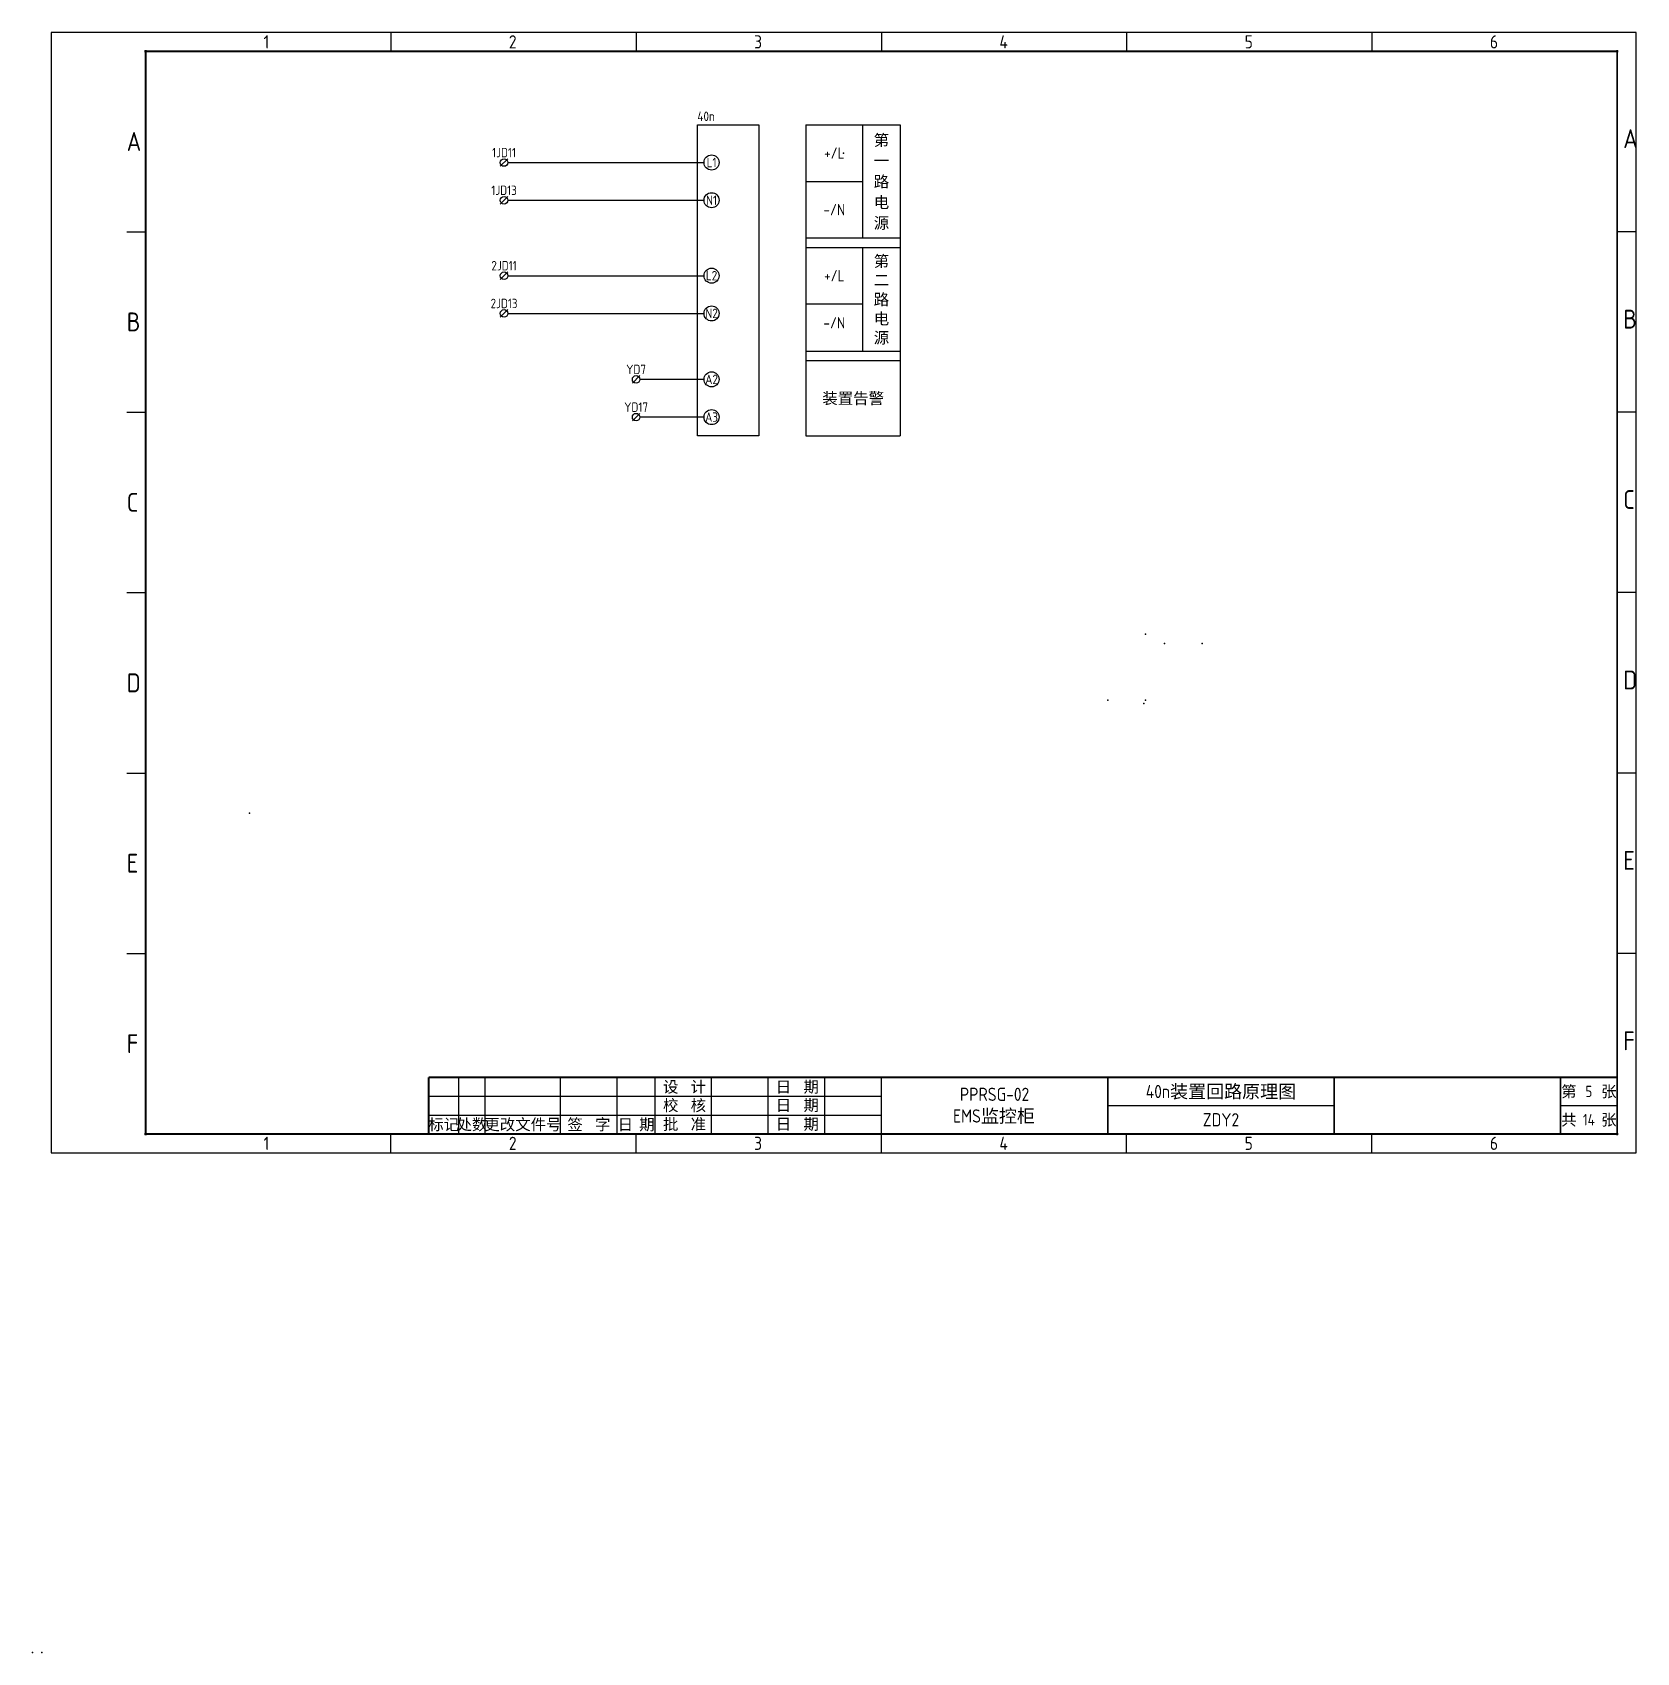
# Model space of a CAD drawing. Extents: x 0 to 4798, y 0 to 657.
# Drawn here: x 1915 to 2340.2, y 227.5 to 657 of the extents above; entities that cross this region are included whole.
import ezdxf
from ezdxf.enums import TextEntityAlignment as Align

# ---------------------------------------------------------------- set-up
doc = ezdxf.new("R2010")
doc.units = 0
doc.header["$MEASUREMENT"] = 0
for name, color, linetype in [('CIRCUITLINE', 7, 'Continuous'), ('FRAME', 7, 'Continuous'), ('UNITLINE', 7, 'Continuous'), ('YJCLB', 7, 'Continuous'), ('表格', 7, 'Continuous')]:
    doc.layers.add(name, color=color, linetype=linetype)
doc.styles.add('textstyle3', font='')
doc.styles.get('textstyle3').set_extended_font_data('gbenor')

msp = doc.modelspace()

# ---------------------------------------------------------------- linework, layer by layer
for p, q in [((2340, 657), (1920, 657)), ((1920, 657), (1920, 360)), ((2010, 657), (2010, 652)), ((2075, 657), (2075, 652)), ((2140, 657), (2140, 652)), ((2205, 657), (2205, 652)), ((2270, 657), (2270, 652)), ((2340, 360), (2340, 657)), ((1940, 604.17), (1945, 604.17)), ((2340, 604.17), (2335, 604.17)), ((1940, 556.33), (1945, 556.33)), ((2340, 556.33), (2335, 556.33)), ((1940, 508.5), (1945, 508.5)), ((2340, 508.5), (2335, 508.5)), ((1940, 460.67), (1945, 460.67)), ((2340, 460.67), (2335, 460.67)), ((1940, 412.83), (1945, 412.83)), ((2340, 412.83), (2335, 412.83)), ((2010, 360), (2010, 365)), ((2075, 360), (2075, 365)), ((2140, 360), (2140, 365)), ((2205, 360), (2205, 365)), ((2270, 360), (2270, 365)), ((1920, 360), (2340, 360))]:
    msp.add_line(p, q)
at = {"linetype": 'Continuous'}
for p, q in [((2039, 621.5), (2041, 623.5)), ((2039, 611.5), (2041, 613.5)), ((2039, 591.5), (2041, 593.5)), ((2039, 581.5), (2041, 583.5)), ((2074, 564.01), (2076, 566.01)), ((2074, 554.01), (2076, 556.01))]:
    msp.add_line(p, q, dxfattribs=at)
at = {"const_width": 0.5}
for points in [[(2335.35, 652), (1944.65, 652)], [(1945, 652.35), (1945, 364.65)], [(2335, 364.65), (2335, 652.35)], [(1944.65, 365), (2335.35, 365)]]:
    msp.add_lwpolyline(points, dxfattribs=at)
for centre in [(2040, 622.5), (2040, 612.5), (2040, 592.5), (2040, 582.5), (2075, 565.01), (2075, 555.01)]:
    msp.add_circle(centre, 1)
at = {"linetype": 'Continuous'}
for centre in [(2095, 622.51), (2095, 612.51), (2095, 592.51), (2095, 582.51), (2095, 565.02), (2095, 555.02)]:
    msp.add_ellipse(centre, major_axis=(2, 0), ratio=1, dxfattribs=at)
for p in [(2130, 625), (2130, 625), (2210, 497.5), (2215, 495), (2215, 495), (2225, 495), (2225, 495), (2225, 495), (2225, 495), (2200, 480), (2200, 480), (2200, 480), (2209.6, 479.06), (2210, 480), (1972.5, 450), (1915, 227.5), (1917.5, 227.5)]:
    msp.add_point(p)
at = {"layer": 'CIRCUITLINE'}
for p, q in [((2041, 622.5), (2093, 622.5)), ((2041, 612.5), (2093, 612.5)), ((2041, 592.5), (2093, 592.5)), ((2041, 582.5), (2093, 582.5))]:
    msp.add_line(p, q, dxfattribs=at)
at = {"layer": 'CIRCUITLINE', "linetype": 'Continuous'}
for p, q in [((2093, 565.01), (2076, 565.01)), ((2093, 555.01), (2076, 555.01))]:
    msp.add_line(p, q, dxfattribs=at)
at = {"layer": 'FRAME'}
for p, q in [((2028, 365), (2028, 380)), ((2035, 365), (2035, 380)), ((2055, 365), (2055, 380)), ((2070, 365), (2070, 380)), ((2095, 365), (2095, 380)), ((2110, 365), (2110, 380)), ((2125, 365), (2125, 380)), ((2020, 375), (2080, 375)), ((2080, 375), (2140, 375)), ((2020, 370), (2080, 370)), ((2080, 370), (2140, 370)), ((2020, 365), (2080, 365)), ((2080, 365), (2140, 365))]:
    msp.add_line(p, q, dxfattribs=at)
for points, const_width in [([(2020, 380), (2080, 380)], 0.5), ([(2020, 380), (2020, 365)], 0.5), ([(2080, 380), (2140, 380)], 0.5), ([(2080, 380), (2080, 365)], 0.4), ([(2140, 380), (2140, 365)], 0.4)]:
    msp.add_lwpolyline(points, dxfattribs=dict(at, const_width=const_width))
at = {"layer": 'UNITLINE'}
msp.add_lwpolyline([(2091.25, 632.51), (2107.5, 632.51), (2107.5, 550.01), (2091.25, 550.01)], close=True, dxfattribs=at)
at = {"layer": 'YJCLB'}
for p, q in [((2335, 380), (2335, 410)), ((2155, 380), (2335, 380))]:
    msp.add_line(p, q, dxfattribs=at)
at = {"layer": '表格'}
for p, q in [((2120.02, 632.51), (2145.02, 632.51)), ((2120.02, 632.51), (2120.02, 550.01)), ((2135.02, 632.51), (2135.02, 602.51)), ((2145.02, 632.51), (2145.02, 550.01)), ((2120.02, 617.51), (2135.02, 617.51)), ((2120.02, 602.51), (2145.02, 602.51)), ((2120.02, 600.01), (2145.02, 600.01)), ((2135.02, 600.01), (2135.02, 572.51)), ((2120.02, 585.01), (2135.02, 585.01)), ((2120.02, 572.51), (2145.02, 572.51)), ((2120.02, 570.01), (2145.02, 570.01)), ((2120.02, 550.01), (2145.02, 550.01)), ((2120.02, 550.01), (2145.02, 550.01)), ((2120.02, 550.01), (2145.02, 550.01)), ((2120.02, 550.01), (2145.02, 550.01)), ((2335, 380), (2335, 365)), ((2200, 372.5), (2260, 372.5)), ((2320, 372.5), (2335, 372.5)), ((2140, 365), (2320, 365)), ((2320, 365), (2335, 365))]:
    msp.add_line(p, q, dxfattribs=at)
for points, const_width in [([(2140, 380), (2320, 380)], 0.5), ([(2200, 380), (2200, 365)], 0.4), ([(2260, 380), (2260, 365)], 0.4), ([(2320, 380), (2335, 380)], 0.5), ([(2320, 380), (2320, 365)], 0.4)]:
    msp.add_lwpolyline(points, dxfattribs=dict(at, const_width=const_width))

# ---------------------------------------------------------------- texts
at = {"style": 'textstyle3'}
for s, height, p in [('1', 3.5, (1976.28, 652.75)), ('2', 3.5, (2041.28, 652.75)), ('3', 3.5, (2106.28, 652.75)), ('4', 3.5, (2171.28, 652.75)), ('5', 3.5, (2236.28, 652.75)), ('6', 3.5, (2301.28, 652.75)), ('40n', 2.5, (2091.25, 633.51)), ('A', 5, (1940, 625.58)), ('A', 5, (2336.62, 626.33)), ('B', 5, (1940, 577.75)), ('B', 5, (2336.62, 578.5)), ('C', 5, (1940, 529.92)), ('C', 5, (2336.62, 530.67)), ('D', 5, (1940, 482.08)), ('D', 5, (2336.62, 482.83)), ('E', 5, (1940, 434.25)), ('E', 5, (2336.62, 435)), ('F', 5, (1940, 386.42)), ('F', 5, (2336.62, 387.17)), ('1', 3.5, (1976.28, 360.75)), ('2', 3.5, (2041.28, 360.75)), ('3', 3.5, (2106.28, 360.75)), ('4', 3.5, (2171.28, 360.75)), ('5', 3.5, (2236.28, 360.75)), ('6', 3.5, (2301.28, 360.75))]:
    msp.add_text(s, height=height, dxfattribs=at).set_placement(p)
for s, p in [('第', (2140.02, 628.51)), ('一', (2140.02, 623.01)), ('路', (2140.02, 617.51)), ('电', (2140.02, 612.01)), ('源', (2140.02, 606.51)), ('第', (2140.02, 596.43)), ('二', (2140.02, 591.35)), ('路', (2140.02, 586.26)), ('电', (2140.02, 581.18)), ('源', (2140.02, 576.1))]:
    msp.add_text(s, height=3, dxfattribs=at).set_placement(p, align=Align.MIDDLE)
at = {"linetype": 'Continuous', "style": 'textstyle3'}
for s, p in [('1JD11', (2040, 625.15)), ('L1', (2095, 622.51)), ('1JD13', (2040, 615.15)), ('N1', (2095, 612.51)), ('2JD11', (2040, 595.15)), ('L2', (2095, 592.51)), ('2JD13', (2040, 585.15)), ('N2', (2095, 582.51)), ('YD7', (2075, 567.66)), ('A2', (2095, 565.02)), ('YD17', (2075, 557.66)), ('A3', (2095, 555.02))]:
    msp.add_text(s, height=2.5, dxfattribs=at).set_placement(p, align=Align.MIDDLE)
at = {"style": 'textstyle3'}
for s, p in [('+/L', (2127.52, 625.01)), ('-/N', (2127.52, 610.01)), ('+/L', (2127.52, 592.51)), ('-/N', (2127.52, 580.01)), ('装置告警', (2132.52, 560.01))]:
    msp.add_text(s, height=3, dxfattribs=at).set_placement(p, align=Align.MIDDLE_CENTER)
at = {"layer": 'FRAME', "style": 'textstyle3'}
for s, p in [('设  计', (2087.83, 377.5)), ('日  期', (2117.73, 377.5)), ('校  核', (2087.83, 372.63)), ('日  期', (2117.73, 372.63)), ('批  准', (2087.83, 367.63)), ('日  期', (2117.73, 367.63))]:
    msp.add_text(s, height=3, dxfattribs=at).set_placement(p, align=Align.MIDDLE)
for s, p in [('标记', (2024, 367.5)), ('处数', (2031.5, 367.5)), ('更改文件号', (2045, 367.5)), ('签  字', (2062.5, 367.5)), ('日 期', (2075, 367.5))]:
    msp.add_text(s, height=3, dxfattribs=at).set_placement(p, align=Align.MIDDLE_CENTER)
at = {"layer": '表格', "style": 'textstyle3'}
for s, height, p in [('40n装置回路原理图', 3.5, (2230, 376.25)), ('第    张', 3, (2327.5, 376.25)), ('PPRSG-02', 3.5, (2170, 375.5)), ('5', 3, (2327.5, 376.25)), ('EMS监控柜', 3.5, (2169.85, 369.75)), ('ZDY2', 3.5, (2230, 368.75)), ('共    张', 3, (2327.5, 368.75)), ('14', 3, (2327.5, 368.75))]:
    msp.add_text(s, height=height, dxfattribs=at).set_placement(p, align=Align.MIDDLE_CENTER)

doc.saveas('drawing.dxf')
